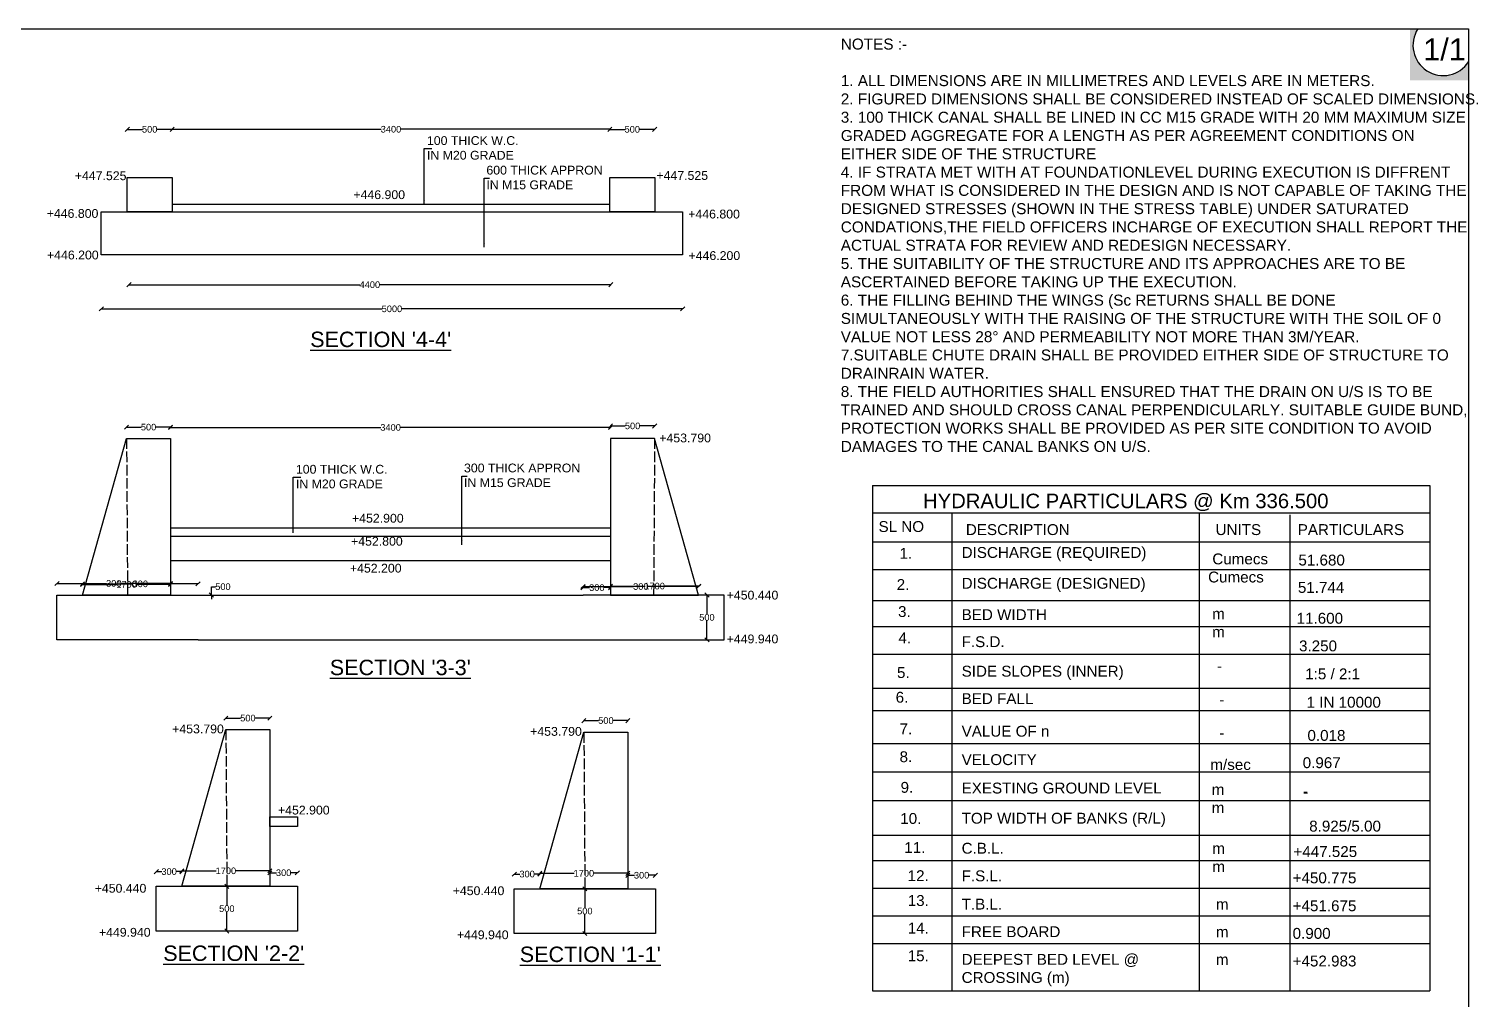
# Model space of a CAD drawing. Header units: millimetres. Extents: x 5124 to 3346086, y 2311 to 45968935.
# Drawn here: x 3313183 to 3346086, y 45946910 to 45968935 of the extents above; entities that cross this region are included whole.
import ezdxf

# ---------------------------------------------------------------- set-up
doc = ezdxf.new("R2010")
doc.units = ezdxf.units.MM
doc.header["$MEASUREMENT"] = 0
doc.linetypes.add('ACAD_ISO02W100', pattern=[15, 12, -3])
for name, color, linetype in [('DIMENSION', 7, 'Continuous'), ('DRAWING', 7, 'Continuous'), ('TEXT', 7, 'Continuous')]:
    doc.layers.add(name, color=color, linetype=linetype)
doc.styles.get("Standard").update_dxf_attribs({"font": 'arial.ttf', "height": 150})
doc.dimstyles.get("Standard").update_dxf_attribs({"dimtxt": 200, "dimasz": 110, "dimexe": 0.18, "dimexo": 0.0625, "dimgap": 0.09, "dimtad": 0, "dimtih": 1, "dimtoh": 1, "dimdec": 0, "dimzin": 0, "dimdsep": 46, "dimtxsty": 'Standard', "dimblk": 'OBLIQUE', "dimcen": 0.09, "dimse1": 1, "dimse2": 1, "dimadec": 0, "dimazin": 0, "dimtfac": 1, "dimtdec": 0, "dimtofl": 0, "dimtmove": 0, "dimatfit": 3, "dimfxl": 1, "dimtolj": 1, "dimtzin": 0, "dimarcsym": 0})

# ---------------------------------------------------------------- blocks, each defined once
blk = doc.blocks.new('_Oblique')
at = {"color": 0, "linetype": 'ByBlock', "lineweight": -2}
blk.add_line((-0.5, -0.5), (0.5, 0.5), dxfattribs=at)
blk = doc.blocks.new('*D47')
at = {"layer": 'Defpoints', "color": 0, "transparency": 16777216}
for p in [(3317022, 45956336), (3314400, 45956082), (3317022, 45955067)]:
    blk.add_point(p, dxfattribs=at)
at = {"layer": 'DIMENSION', "color": 0, "lineweight": -2, "transparency": 16777216}
for p, q in [((3314400, 45956336), (3315546, 45956336)), ((3317022, 45956336), (3315877, 45956336))]:
    blk.add_line(p, q, dxfattribs=at)
at = {"layer": 'DIMENSION', "color": 0, "lineweight": -2, "transparency": 16777216, "xscale": 95, "yscale": 95, "zscale": 95, "rotation": 180}
blk.add_blockref('_Oblique', (3314400, 45956336), dxfattribs=at)
at = {"layer": 'DIMENSION', "color": 0, "lineweight": -2, "transparency": 16777216, "xscale": 95, "yscale": 95, "zscale": 95}
blk.add_blockref('_Oblique', (3317022, 45956336), dxfattribs=at)
at = {"layer": 'DIMENSION', "color": 0, "transparency": 16777216, "insert": (3315711, 45956336), "char_height": 150, "attachment_point": 5}
blk.add_mtext('\\A1;300', dxfattribs=at)
blk = doc.blocks.new('*D48')
at = {"layer": 'Defpoints', "color": 0, "transparency": 16777216}
for p in [(3316398, 45956323), (3314400, 45956082), (3316398, 45956082)]:
    blk.add_point(p, dxfattribs=at)
at = {"layer": 'DIMENSION', "color": 0, "lineweight": -2, "transparency": 16777216}
for p, q in [((3314400, 45956323), (3315182, 45956323)), ((3316398, 45956323), (3315616, 45956323))]:
    blk.add_line(p, q, dxfattribs=at)
at = {"layer": 'DIMENSION', "color": 0, "lineweight": -2, "transparency": 16777216, "xscale": 95, "yscale": 95, "zscale": 95, "rotation": 180}
blk.add_blockref('_Oblique', (3314400, 45956323), dxfattribs=at)
at = {"layer": 'DIMENSION', "color": 0, "lineweight": -2, "transparency": 16777216, "xscale": 95, "yscale": 95, "zscale": 95}
blk.add_blockref('_Oblique', (3316398, 45956323), dxfattribs=at)
at = {"layer": 'DIMENSION', "color": 0, "transparency": 16777216, "insert": (3315399, 45956323), "char_height": 150, "attachment_point": 5}
blk.add_mtext('\\A1;1700', dxfattribs=at)
blk = doc.blocks.new('*D49')
at = {"layer": 'Defpoints', "color": 0, "transparency": 16777216}
for p in [(3313819, 45956346), (3316398, 45956082), (3313819, 45955067)]:
    blk.add_point(p, dxfattribs=at)
at = {"layer": 'DIMENSION', "color": 0, "lineweight": -2, "transparency": 16777216}
for p, q in [((3313819, 45956346), (3314943, 45956346)), ((3316398, 45956346), (3315274, 45956346))]:
    blk.add_line(p, q, dxfattribs=at)
at = {"layer": 'DIMENSION', "color": 0, "lineweight": -2, "transparency": 16777216, "xscale": 95, "yscale": 95, "zscale": 95, "rotation": 180}
blk.add_blockref('_Oblique', (3313819, 45956346), dxfattribs=at)
at = {"layer": 'DIMENSION', "color": 0, "lineweight": -2, "transparency": 16777216, "xscale": 95, "yscale": 95, "zscale": 95}
blk.add_blockref('_Oblique', (3316398, 45956346), dxfattribs=at)
at = {"layer": 'DIMENSION', "color": 0, "transparency": 16777216, "insert": (3315109, 45956346), "char_height": 150, "attachment_point": 5}
blk.add_mtext('\\A1;300', dxfattribs=at)
blk = doc.blocks.new('*D50')
at = {"layer": 'Defpoints', "color": 0, "transparency": 16777216}
for p in [(3313819, 45956082), (3317022, 45956082), (3317326, 45956082)]:
    blk.add_point(p, dxfattribs=at)
at = {"layer": 'DIMENSION', "color": 0, "lineweight": -2, "transparency": 16777216}
for p, q in [((3317326, 45956082), (3317326, 45956272)), ((3317326, 45956272), (3317421, 45956272)), ((3317326, 45956082), (3317326, 45955987))]:
    blk.add_line(p, q, dxfattribs=at)
at = {"layer": 'DIMENSION', "color": 0, "lineweight": -2, "transparency": 16777216, "xscale": 95, "yscale": 95, "zscale": 95}
for rotation in [90, 270]:
    blk.add_blockref('_Oblique', (3317326, 45956082), dxfattribs=dict(at, rotation=rotation))
at = {"layer": 'DIMENSION', "color": 0, "transparency": 16777216, "insert": (3317587, 45956272), "char_height": 150, "attachment_point": 5}
blk.add_mtext('\\A1;500', dxfattribs=at)
blk = doc.blocks.new('*D51')
at = {"layer": 'Defpoints', "color": 0, "transparency": 16777216}
for p in [(3316398, 45959894), (3315399, 45959639), (3316398, 45959639)]:
    blk.add_point(p, dxfattribs=at)
at = {"layer": 'DIMENSION', "color": 0, "lineweight": -2, "transparency": 16777216}
for p, q in [((3315399, 45959894), (3315733, 45959894)), ((3316398, 45959894), (3316064, 45959894))]:
    blk.add_line(p, q, dxfattribs=at)
at = {"layer": 'DIMENSION', "color": 0, "lineweight": -2, "transparency": 16777216, "xscale": 95, "yscale": 95, "zscale": 95, "rotation": 180}
blk.add_blockref('_Oblique', (3315399, 45959894), dxfattribs=at)
at = {"layer": 'DIMENSION', "color": 0, "lineweight": -2, "transparency": 16777216, "xscale": 95, "yscale": 95, "zscale": 95}
blk.add_blockref('_Oblique', (3316398, 45959894), dxfattribs=at)
at = {"layer": 'DIMENSION', "color": 0, "transparency": 16777216, "insert": (3315899, 45959894), "char_height": 150, "attachment_point": 5}
blk.add_mtext('\\A1;500', dxfattribs=at)
blk = doc.blocks.new('*D52')
at = {"layer": 'Defpoints', "color": 0, "transparency": 16777216}
for p in [(3326389, 45959887), (3316398, 45959639), (3326389, 45959639)]:
    blk.add_point(p, dxfattribs=at)
at = {"layer": 'DIMENSION', "color": 0, "lineweight": -2, "transparency": 16777216}
for p, q in [((3316398, 45959887), (3321170, 45959887)), ((3326389, 45959887), (3321618, 45959887))]:
    blk.add_line(p, q, dxfattribs=at)
at = {"layer": 'DIMENSION', "color": 0, "lineweight": -2, "transparency": 16777216, "xscale": 95, "yscale": 95, "zscale": 95, "rotation": 180}
blk.add_blockref('_Oblique', (3316398, 45959887), dxfattribs=at)
at = {"layer": 'DIMENSION', "color": 0, "lineweight": -2, "transparency": 16777216, "xscale": 95, "yscale": 95, "zscale": 95}
blk.add_blockref('_Oblique', (3326389, 45959887), dxfattribs=at)
at = {"layer": 'DIMENSION', "color": 0, "transparency": 16777216, "insert": (3321394, 45959887), "char_height": 150, "attachment_point": 5}
blk.add_mtext('\\A1;3400', dxfattribs=at)
blk = doc.blocks.new('*D53')
at = {"layer": 'Defpoints', "color": 0, "transparency": 16777216}
for p in [(3327389, 45959922), (3326389, 45959639), (3327389, 45959639)]:
    blk.add_point(p, dxfattribs=at)
at = {"layer": 'DIMENSION', "color": 0, "lineweight": -2, "transparency": 16777216}
for p, q in [((3326389, 45959922), (3326723, 45959922)), ((3327389, 45959922), (3327055, 45959922))]:
    blk.add_line(p, q, dxfattribs=at)
at = {"layer": 'DIMENSION', "color": 0, "lineweight": -2, "transparency": 16777216, "xscale": 95, "yscale": 95, "zscale": 95, "rotation": 180}
blk.add_blockref('_Oblique', (3326389, 45959922), dxfattribs=at)
at = {"layer": 'DIMENSION', "color": 0, "lineweight": -2, "transparency": 16777216, "xscale": 95, "yscale": 95, "zscale": 95}
blk.add_blockref('_Oblique', (3327389, 45959922), dxfattribs=at)
at = {"layer": 'DIMENSION', "color": 0, "transparency": 16777216, "insert": (3326889, 45959922), "char_height": 150, "attachment_point": 5}
blk.add_mtext('\\A1;500', dxfattribs=at)
blk = doc.blocks.new('*D54')
at = {"layer": 'Defpoints', "color": 0, "transparency": 16777216}
for p in [(3328577, 45956082), (3328968, 45956082), (3328968, 45955067)]:
    blk.add_point(p, dxfattribs=at)
at = {"layer": 'DIMENSION', "color": 0, "lineweight": -2, "transparency": 16777216}
for p, q in [((3328577, 45956082), (3328577, 45955651)), ((3328577, 45955067), (3328577, 45955498))]:
    blk.add_line(p, q, dxfattribs=at)
at = {"layer": 'DIMENSION', "color": 0, "lineweight": -2, "transparency": 16777216, "xscale": 95, "yscale": 95, "zscale": 95}
for p, rotation in [((3328577, 45956082), 90), ((3328577, 45955067), 270)]:
    blk.add_blockref('_Oblique', p, dxfattribs=dict(at, rotation=rotation))
at = {"layer": 'DIMENSION', "color": 0, "transparency": 16777216, "insert": (3328577, 45955574), "char_height": 150, "attachment_point": 5}
blk.add_mtext('\\A1;500', dxfattribs=at)
blk = doc.blocks.new('*D55')
at = {"layer": 'Defpoints', "color": 0, "transparency": 16777216}
for p in [(3325765, 45956250), (3325765, 45956082), (3326389, 45956082)]:
    blk.add_point(p, dxfattribs=at)
at = {"layer": 'DIMENSION', "color": 0, "lineweight": -2, "transparency": 16777216}
for p, q in [((3325765, 45956250), (3325912, 45956250)), ((3326389, 45956250), (3326243, 45956250))]:
    blk.add_line(p, q, dxfattribs=at)
at = {"layer": 'DIMENSION', "color": 0, "lineweight": -2, "transparency": 16777216, "xscale": 95, "yscale": 95, "zscale": 95, "rotation": 180}
blk.add_blockref('_Oblique', (3325765, 45956250), dxfattribs=at)
at = {"layer": 'DIMENSION', "color": 0, "lineweight": -2, "transparency": 16777216, "xscale": 95, "yscale": 95, "zscale": 95}
blk.add_blockref('_Oblique', (3326389, 45956250), dxfattribs=at)
at = {"layer": 'DIMENSION', "color": 0, "transparency": 16777216, "insert": (3326077, 45956250), "char_height": 150, "attachment_point": 5}
blk.add_mtext('\\A1;300', dxfattribs=at)
blk = doc.blocks.new('*D56')
at = {"layer": 'Defpoints', "color": 0, "transparency": 16777216}
for p in [(3328388, 45956285), (3326389, 45956082), (3328388, 45956082)]:
    blk.add_point(p, dxfattribs=at)
at = {"layer": 'DIMENSION', "color": 0, "lineweight": -2, "transparency": 16777216}
for p, q in [((3326389, 45956285), (3327172, 45956285)), ((3328388, 45956285), (3327605, 45956285))]:
    blk.add_line(p, q, dxfattribs=at)
at = {"layer": 'DIMENSION', "color": 0, "lineweight": -2, "transparency": 16777216, "xscale": 95, "yscale": 95, "zscale": 95, "rotation": 180}
blk.add_blockref('_Oblique', (3326389, 45956285), dxfattribs=at)
at = {"layer": 'DIMENSION', "color": 0, "lineweight": -2, "transparency": 16777216, "xscale": 95, "yscale": 95, "zscale": 95}
blk.add_blockref('_Oblique', (3328388, 45956285), dxfattribs=at)
at = {"layer": 'DIMENSION', "color": 0, "transparency": 16777216, "insert": (3327389, 45956285), "char_height": 150, "attachment_point": 5}
blk.add_mtext('\\A1;1700', dxfattribs=at)
blk = doc.blocks.new('*D57')
at = {"layer": 'Defpoints', "color": 0, "transparency": 16777216}
for p in [(3325765, 45956275), (3328388, 45956082), (3325765, 45955067)]:
    blk.add_point(p, dxfattribs=at)
at = {"layer": 'DIMENSION', "color": 0, "lineweight": -2, "transparency": 16777216}
for p, q in [((3325765, 45956275), (3326911, 45956275)), ((3328388, 45956275), (3327242, 45956275))]:
    blk.add_line(p, q, dxfattribs=at)
at = {"layer": 'DIMENSION', "color": 0, "lineweight": -2, "transparency": 16777216, "xscale": 95, "yscale": 95, "zscale": 95, "rotation": 180}
blk.add_blockref('_Oblique', (3325765, 45956275), dxfattribs=at)
at = {"layer": 'DIMENSION', "color": 0, "lineweight": -2, "transparency": 16777216, "xscale": 95, "yscale": 95, "zscale": 95}
blk.add_blockref('_Oblique', (3328388, 45956275), dxfattribs=at)
at = {"layer": 'DIMENSION', "color": 0, "transparency": 16777216, "insert": (3327076, 45956275), "char_height": 150, "attachment_point": 5}
blk.add_mtext('\\A1;300', dxfattribs=at)
blk = doc.blocks.new('*D58')
at = {"layer": 'Defpoints', "color": 0, "transparency": 16777216}
for p in [(3317654, 45953288), (3317654, 45953026), (3318653, 45953026)]:
    blk.add_point(p, dxfattribs=at)
at = {"layer": 'DIMENSION', "color": 0, "lineweight": -2, "transparency": 16777216}
for p, q in [((3317654, 45953288), (3317988, 45953288)), ((3318653, 45953288), (3318319, 45953288))]:
    blk.add_line(p, q, dxfattribs=at)
at = {"layer": 'DIMENSION', "color": 0, "lineweight": -2, "transparency": 16777216, "xscale": 95, "yscale": 95, "zscale": 95, "rotation": 180}
blk.add_blockref('_Oblique', (3317654, 45953288), dxfattribs=at)
at = {"layer": 'DIMENSION', "color": 0, "lineweight": -2, "transparency": 16777216, "xscale": 95, "yscale": 95, "zscale": 95}
blk.add_blockref('_Oblique', (3318653, 45953288), dxfattribs=at)
at = {"layer": 'DIMENSION', "color": 0, "transparency": 16777216, "insert": (3318154, 45953288), "char_height": 150, "attachment_point": 5}
blk.add_mtext('\\A1;500', dxfattribs=at)
blk = doc.blocks.new('*D59')
at = {"layer": 'Defpoints', "color": 0, "transparency": 16777216}
for p in [(3318653, 45949776), (3318653, 45949469), (3319278, 45949469)]:
    blk.add_point(p, dxfattribs=at)
at = {"layer": 'DIMENSION', "color": 0, "lineweight": -2, "transparency": 16777216}
for p, q in [((3318653, 45949776), (3318800, 45949776)), ((3319278, 45949776), (3319131, 45949776))]:
    blk.add_line(p, q, dxfattribs=at)
at = {"layer": 'DIMENSION', "color": 0, "lineweight": -2, "transparency": 16777216, "xscale": 95, "yscale": 95, "zscale": 95, "rotation": 180}
blk.add_blockref('_Oblique', (3318653, 45949776), dxfattribs=at)
at = {"layer": 'DIMENSION', "color": 0, "lineweight": -2, "transparency": 16777216, "xscale": 95, "yscale": 95, "zscale": 95}
blk.add_blockref('_Oblique', (3319278, 45949776), dxfattribs=at)
at = {"layer": 'DIMENSION', "color": 0, "transparency": 16777216, "insert": (3318966, 45949776), "char_height": 150, "attachment_point": 5}
blk.add_mtext('\\A1;300', dxfattribs=at)
blk = doc.blocks.new('*D60')
at = {"layer": 'Defpoints', "color": 0, "transparency": 16777216}
for p in [(3316655, 45949820), (3316655, 45949469), (3318653, 45949469)]:
    blk.add_point(p, dxfattribs=at)
at = {"layer": 'DIMENSION', "color": 0, "lineweight": -2, "transparency": 16777216}
for p, q in [((3316655, 45949820), (3317437, 45949820)), ((3318653, 45949820), (3317871, 45949820))]:
    blk.add_line(p, q, dxfattribs=at)
at = {"layer": 'DIMENSION', "color": 0, "lineweight": -2, "transparency": 16777216, "xscale": 95, "yscale": 95, "zscale": 95, "rotation": 180}
blk.add_blockref('_Oblique', (3316655, 45949820), dxfattribs=at)
at = {"layer": 'DIMENSION', "color": 0, "lineweight": -2, "transparency": 16777216, "xscale": 95, "yscale": 95, "zscale": 95}
blk.add_blockref('_Oblique', (3318653, 45949820), dxfattribs=at)
at = {"layer": 'DIMENSION', "color": 0, "transparency": 16777216, "insert": (3317654, 45949820), "char_height": 150, "attachment_point": 5}
blk.add_mtext('\\A1;1700', dxfattribs=at)
blk = doc.blocks.new('*D61')
at = {"layer": 'Defpoints', "color": 0, "transparency": 16777216}
for p in [(3316075, 45949802), (3316075, 45949469), (3316655, 45949469)]:
    blk.add_point(p, dxfattribs=at)
at = {"layer": 'DIMENSION', "color": 0, "lineweight": -2, "transparency": 16777216}
for p, q in [((3316075, 45949802), (3316199, 45949802)), ((3316655, 45949802), (3316530, 45949802))]:
    blk.add_line(p, q, dxfattribs=at)
at = {"layer": 'DIMENSION', "color": 0, "lineweight": -2, "transparency": 16777216, "xscale": 95, "yscale": 95, "zscale": 95, "rotation": 180}
blk.add_blockref('_Oblique', (3316075, 45949802), dxfattribs=at)
at = {"layer": 'DIMENSION', "color": 0, "lineweight": -2, "transparency": 16777216, "xscale": 95, "yscale": 95, "zscale": 95}
blk.add_blockref('_Oblique', (3316655, 45949802), dxfattribs=at)
at = {"layer": 'DIMENSION', "color": 0, "transparency": 16777216, "insert": (3316365, 45949802), "char_height": 150, "attachment_point": 5}
blk.add_mtext('\\A1;300', dxfattribs=at)
blk = doc.blocks.new('*D62')
at = {"layer": 'Defpoints', "color": 0, "transparency": 16777216}
for p in [(3317676, 45949469), (3317676, 45948454), (3317676, 45948454)]:
    blk.add_point(p, dxfattribs=at)
at = {"layer": 'DIMENSION', "color": 0, "lineweight": -2, "transparency": 16777216}
for p, q in [((3317676, 45949469), (3317676, 45949038)), ((3317676, 45948454), (3317676, 45948885))]:
    blk.add_line(p, q, dxfattribs=at)
at = {"layer": 'DIMENSION', "color": 0, "lineweight": -2, "transparency": 16777216, "xscale": 95, "yscale": 95, "zscale": 95}
for p, rotation in [((3317676, 45949469), 90), ((3317676, 45948454), 270)]:
    blk.add_blockref('_Oblique', p, dxfattribs=dict(at, rotation=rotation))
at = {"layer": 'DIMENSION', "color": 0, "transparency": 16777216, "insert": (3317676, 45948962), "char_height": 150, "attachment_point": 5}
blk.add_mtext('\\A1;500', dxfattribs=at)
blk = doc.blocks.new('*D63')
at = {"layer": 'Defpoints', "color": 0, "transparency": 16777216}
for p in [(3325783, 45953232), (3325783, 45952970), (3326782, 45952970)]:
    blk.add_point(p, dxfattribs=at)
at = {"layer": 'DIMENSION', "color": 0, "lineweight": -2, "transparency": 16777216}
for p, q in [((3325783, 45953232), (3326117, 45953232)), ((3326782, 45953232), (3326448, 45953232))]:
    blk.add_line(p, q, dxfattribs=at)
at = {"layer": 'DIMENSION', "color": 0, "lineweight": -2, "transparency": 16777216, "xscale": 95, "yscale": 95, "zscale": 95, "rotation": 180}
blk.add_blockref('_Oblique', (3325783, 45953232), dxfattribs=at)
at = {"layer": 'DIMENSION', "color": 0, "lineweight": -2, "transparency": 16777216, "xscale": 95, "yscale": 95, "zscale": 95}
blk.add_blockref('_Oblique', (3326782, 45953232), dxfattribs=at)
at = {"layer": 'DIMENSION', "color": 0, "transparency": 16777216, "insert": (3326283, 45953232), "char_height": 150, "attachment_point": 5}
blk.add_mtext('\\A1;500', dxfattribs=at)
blk = doc.blocks.new('*D64')
at = {"layer": 'Defpoints', "color": 0, "transparency": 16777216}
for p in [(3326782, 45949720), (3326782, 45949413), (3327406, 45949413)]:
    blk.add_point(p, dxfattribs=at)
at = {"layer": 'DIMENSION', "color": 0, "lineweight": -2, "transparency": 16777216}
for p, q in [((3326782, 45949720), (3326929, 45949720)), ((3327406, 45949720), (3327260, 45949720))]:
    blk.add_line(p, q, dxfattribs=at)
at = {"layer": 'DIMENSION', "color": 0, "lineweight": -2, "transparency": 16777216, "xscale": 95, "yscale": 95, "zscale": 95, "rotation": 180}
blk.add_blockref('_Oblique', (3326782, 45949720), dxfattribs=at)
at = {"layer": 'DIMENSION', "color": 0, "lineweight": -2, "transparency": 16777216, "xscale": 95, "yscale": 95, "zscale": 95}
blk.add_blockref('_Oblique', (3327406, 45949720), dxfattribs=at)
at = {"layer": 'DIMENSION', "color": 0, "transparency": 16777216, "insert": (3327094, 45949720), "char_height": 150, "attachment_point": 5}
blk.add_mtext('\\A1;300', dxfattribs=at)
blk = doc.blocks.new('*D65')
at = {"layer": 'Defpoints', "color": 0, "transparency": 16777216}
for p in [(3324784, 45949764), (3324784, 45949413), (3326782, 45949413)]:
    blk.add_point(p, dxfattribs=at)
at = {"layer": 'DIMENSION', "color": 0, "lineweight": -2, "transparency": 16777216}
for p, q in [((3324784, 45949764), (3325566, 45949764)), ((3326782, 45949764), (3326000, 45949764))]:
    blk.add_line(p, q, dxfattribs=at)
at = {"layer": 'DIMENSION', "color": 0, "lineweight": -2, "transparency": 16777216, "xscale": 95, "yscale": 95, "zscale": 95, "rotation": 180}
blk.add_blockref('_Oblique', (3324784, 45949764), dxfattribs=at)
at = {"layer": 'DIMENSION', "color": 0, "lineweight": -2, "transparency": 16777216, "xscale": 95, "yscale": 95, "zscale": 95}
blk.add_blockref('_Oblique', (3326782, 45949764), dxfattribs=at)
at = {"layer": 'DIMENSION', "color": 0, "transparency": 16777216, "insert": (3325783, 45949764), "char_height": 150, "attachment_point": 5}
blk.add_mtext('\\A1;1700', dxfattribs=at)
blk = doc.blocks.new('*D66')
at = {"layer": 'Defpoints', "color": 0, "transparency": 16777216}
for p in [(3324203, 45949746), (3324203, 45949413), (3324784, 45949413)]:
    blk.add_point(p, dxfattribs=at)
at = {"layer": 'DIMENSION', "color": 0, "lineweight": -2, "transparency": 16777216}
for p, q in [((3324203, 45949746), (3324328, 45949746)), ((3324784, 45949746), (3324659, 45949746))]:
    blk.add_line(p, q, dxfattribs=at)
at = {"layer": 'DIMENSION', "color": 0, "lineweight": -2, "transparency": 16777216, "xscale": 95, "yscale": 95, "zscale": 95, "rotation": 180}
blk.add_blockref('_Oblique', (3324203, 45949746), dxfattribs=at)
at = {"layer": 'DIMENSION', "color": 0, "lineweight": -2, "transparency": 16777216, "xscale": 95, "yscale": 95, "zscale": 95}
blk.add_blockref('_Oblique', (3324784, 45949746), dxfattribs=at)
at = {"layer": 'DIMENSION', "color": 0, "transparency": 16777216, "insert": (3324494, 45949746), "char_height": 150, "attachment_point": 5}
blk.add_mtext('\\A1;300', dxfattribs=at)
blk = doc.blocks.new('*D67')
at = {"layer": 'Defpoints', "color": 0, "transparency": 16777216}
for p in [(3325805, 45949413), (3325805, 45948398), (3325805, 45948398)]:
    blk.add_point(p, dxfattribs=at)
at = {"layer": 'TEXT', "color": 0, "lineweight": -2, "transparency": 16777216}
for p, q in [((3325805, 45949413), (3325805, 45948982)), ((3325805, 45948398), (3325805, 45948829))]:
    blk.add_line(p, q, dxfattribs=at)
at = {"layer": 'TEXT', "color": 0, "lineweight": -2, "transparency": 16777216, "xscale": 95, "yscale": 95, "zscale": 95}
for p, rotation in [((3325805, 45949413), 90), ((3325805, 45948398), 270)]:
    blk.add_blockref('_Oblique', p, dxfattribs=dict(at, rotation=rotation))
at = {"layer": 'TEXT', "color": 0, "transparency": 16777216, "insert": (3325805, 45948906), "char_height": 150, "attachment_point": 5}
blk.add_mtext('\\A1;500', dxfattribs=at)
blk = doc.blocks.new('*D103')
at = {"layer": 'Defpoints', "color": 0, "transparency": 16777216}
for p in [(3316433, 45966656), (3315415, 45965560), (3316433, 45965560)]:
    blk.add_point(p, dxfattribs=at)
at = {"layer": 'DIMENSION', "color": 0, "lineweight": -2, "transparency": 16777216}
for p, q in [((3315415, 45966656), (3315758, 45966656)), ((3316433, 45966656), (3316090, 45966656))]:
    blk.add_line(p, q, dxfattribs=at)
at = {"layer": 'DIMENSION', "color": 0, "lineweight": -2, "transparency": 16777216, "xscale": 95, "yscale": 95, "zscale": 95, "rotation": 180}
blk.add_blockref('_Oblique', (3315415, 45966656), dxfattribs=at)
at = {"layer": 'DIMENSION', "color": 0, "lineweight": -2, "transparency": 16777216, "xscale": 95, "yscale": 95, "zscale": 95}
blk.add_blockref('_Oblique', (3316433, 45966656), dxfattribs=at)
at = {"layer": 'DIMENSION', "color": 0, "transparency": 16777216, "insert": (3315924, 45966656), "char_height": 150, "attachment_point": 5}
blk.add_mtext('\\A1;500', dxfattribs=at)
blk = doc.blocks.new('*D104')
at = {"layer": 'Defpoints', "color": 0, "transparency": 16777216}
for p in [(3326374, 45966658), (3316433, 45965560), (3326374, 45965560)]:
    blk.add_point(p, dxfattribs=at)
at = {"layer": 'DIMENSION', "color": 0, "lineweight": -2, "transparency": 16777216}
for p, q in [((3316433, 45966658), (3321179, 45966658)), ((3326374, 45966658), (3321627, 45966658))]:
    blk.add_line(p, q, dxfattribs=at)
at = {"layer": 'DIMENSION', "color": 0, "lineweight": -2, "transparency": 16777216, "xscale": 95, "yscale": 95, "zscale": 95, "rotation": 180}
blk.add_blockref('_Oblique', (3316433, 45966658), dxfattribs=at)
at = {"layer": 'DIMENSION', "color": 0, "lineweight": -2, "transparency": 16777216, "xscale": 95, "yscale": 95, "zscale": 95}
blk.add_blockref('_Oblique', (3326374, 45966658), dxfattribs=at)
at = {"layer": 'DIMENSION', "color": 0, "transparency": 16777216, "insert": (3321403, 45966658), "char_height": 150, "attachment_point": 5}
blk.add_mtext('\\A1;3400', dxfattribs=at)
blk = doc.blocks.new('*D105')
at = {"layer": 'Defpoints', "color": 0, "transparency": 16777216}
for p in [(3327391, 45966656), (3326374, 45965560), (3327391, 45965560)]:
    blk.add_point(p, dxfattribs=at)
at = {"layer": 'DIMENSION', "color": 0, "lineweight": -2, "transparency": 16777216}
for p, q in [((3326374, 45966656), (3326717, 45966656)), ((3327391, 45966656), (3327048, 45966656))]:
    blk.add_line(p, q, dxfattribs=at)
at = {"layer": 'DIMENSION', "color": 0, "lineweight": -2, "transparency": 16777216, "xscale": 95, "yscale": 95, "zscale": 95, "rotation": 180}
blk.add_blockref('_Oblique', (3326374, 45966656), dxfattribs=at)
at = {"layer": 'DIMENSION', "color": 0, "lineweight": -2, "transparency": 16777216, "xscale": 95, "yscale": 95, "zscale": 95}
blk.add_blockref('_Oblique', (3327391, 45966656), dxfattribs=at)
at = {"layer": 'DIMENSION', "color": 0, "transparency": 16777216, "insert": (3326882, 45966656), "char_height": 150, "attachment_point": 5}
blk.add_mtext('\\A1;500', dxfattribs=at)
blk = doc.blocks.new('*D106')
at = {"layer": 'Defpoints', "color": 0, "transparency": 16777216}
for p in [(3315453, 45963810), (3326394, 45963810), (3326394, 45963128)]:
    blk.add_point(p, dxfattribs=at)
at = {"layer": 'DIMENSION', "color": 0, "lineweight": -2, "transparency": 16777216}
for p, q in [((3315453, 45963128), (3320696, 45963128)), ((3326394, 45963128), (3321150, 45963128))]:
    blk.add_line(p, q, dxfattribs=at)
at = {"layer": 'DIMENSION', "color": 0, "lineweight": -2, "transparency": 16777216, "xscale": 95, "yscale": 95, "zscale": 95, "rotation": 180}
blk.add_blockref('_Oblique', (3315453, 45963128), dxfattribs=at)
at = {"layer": 'DIMENSION', "color": 0, "lineweight": -2, "transparency": 16777216, "xscale": 95, "yscale": 95, "zscale": 95}
blk.add_blockref('_Oblique', (3326394, 45963128), dxfattribs=at)
at = {"layer": 'DIMENSION', "color": 0, "transparency": 16777216, "insert": (3320923, 45963128), "char_height": 150, "attachment_point": 5}
blk.add_mtext('\\A1;4400', dxfattribs=at)
blk = doc.blocks.new('*D107')
at = {"layer": 'Defpoints', "color": 0, "transparency": 16777216}
for p in [(3314825, 45963810), (3328026, 45963810), (3328026, 45962580)]:
    blk.add_point(p, dxfattribs=at)
at = {"layer": 'DIMENSION', "color": 0, "lineweight": -2, "transparency": 16777216}
for p, q in [((3314825, 45962580), (3321202, 45962580)), ((3328026, 45962580), (3321649, 45962580))]:
    blk.add_line(p, q, dxfattribs=at)
at = {"layer": 'DIMENSION', "color": 0, "lineweight": -2, "transparency": 16777216, "xscale": 95, "yscale": 95, "zscale": 95, "rotation": 180}
blk.add_blockref('_Oblique', (3314825, 45962580), dxfattribs=at)
at = {"layer": 'DIMENSION', "color": 0, "lineweight": -2, "transparency": 16777216, "xscale": 95, "yscale": 95, "zscale": 95}
blk.add_blockref('_Oblique', (3328026, 45962580), dxfattribs=at)
at = {"layer": 'DIMENSION', "color": 0, "transparency": 16777216, "insert": (3321425, 45962580), "char_height": 150, "attachment_point": 5}
blk.add_mtext('\\A1;5000', dxfattribs=at)

msp = doc.modelspace()

# ---------------------------------------------------------------- hatches: boundary and pattern name
at = {"layer": 'DIMENSION'}
h = msp.add_hatch(dxfattribs=at)
h.set_pattern_fill('ANSI31', color=256, style=0)
h.set_pattern_definition([(45, (0, 0), (-0.08838834764832, 0.08838834764832), [])])
h.paths.add_polyline_path([(3344718.9, 45968935), (3344540.1, 45968935), (3344540.1, 45967771.9), (3345870.9, 45967771.9), (3345870.9, 45968191, -1)])

# ---------------------------------------------------------------- linework, layer by layer
for points in [[(3317022.4, 45956082.1), (3325765.2, 45956082.1)], [(3317022.4, 45955066.8), (3325765.2, 45955066.8)]]:
    msp.add_lwpolyline(points, dxfattribs=at)
msp.add_lwpolyline([(3318653.4, 45951048), (3319279.1, 45951048), (3319279.1, 45950825.8), (3318653.4, 45950825.8)], close=True, dxfattribs=at)
msp.add_arc((3345294.9, 45968563), 685.7, 147.14621, 327.14621, dxfattribs=at)
at = {"layer": 'DRAWING'}
for points in [[(3264109.7, 45968935), (3345870.9, 45968935), (3345870.9, 45924009.6), (3264109.7, 45924009.6)], [(3316432.8, 45964780.6), (3315415.2, 45964780.6), (3315415.2, 45965560.5), (3316432.8, 45965560.5)], [(3327391.2, 45964780.6), (3326373.6, 45964780.6), (3326373.6, 45965560.5), (3327391.2, 45965560.5)], [(3314824.9, 45964780.6), (3328026, 45964780.6), (3328026, 45963809.7), (3314824.9, 45963809.7)], [(3316398.2, 45956082.1), (3314399.9, 45956082.1), (3315399.1, 45959638.9), (3316398.2, 45959638.9)], [(3326389.4, 45956082.1), (3328387.7, 45956082.1), (3327388.6, 45959638.9), (3326389.4, 45959638.9)], [(3318653.4, 45949469.2), (3316655.1, 45949469.2), (3317654.2, 45953026), (3318653.4, 45953026)], [(3326782.2, 45949413.2), (3324783.9, 45949413.2), (3325783, 45952970), (3326782.2, 45952970)], [(3316074.7, 45949469.2), (3319277.6, 45949469.2), (3319277.6, 45948453.9), (3316074.7, 45948453.9)], [(3324203.5, 45949413.2), (3327406.4, 45949413.2), (3327406.4, 45948397.9), (3324203.5, 45948397.9)]]:
    msp.add_lwpolyline(points, close=True, dxfattribs=at)
for points in [[(3316432.8, 45964960), (3326373.6, 45964960)], [(3316398.2, 45957606.8), (3326389.4, 45957606.8)], [(3316398.2, 45957416.5), (3326389.4, 45957416.5)], [(3316398.2, 45956870.1), (3326389.4, 45956870.1)], [(3317022.4, 45955066.8), (3313819.5, 45955066.8), (3313819.5, 45956082.1), (3317022.4, 45956082.1)], [(3325765.2, 45955066.8), (3328968.1, 45955066.8), (3328968.1, 45956082.1), (3325765.2, 45956082.1)]]:
    msp.add_lwpolyline(points, dxfattribs=at)
at = {"layer": 'DRAWING', "linetype": 'ACAD_ISO02W100', "ltscale": 20}
for points in [[(3315399.1, 45959638.9), (3315421, 45956082.1)], [(3327388.6, 45959638.9), (3327366.7, 45956082.1)], [(3317654.2, 45953026), (3317676.2, 45949469.2)], [(3325783, 45952970), (3325804.9, 45949413.2)]]:
    msp.add_lwpolyline(points, dxfattribs=at)
at = {"layer": 'TEXT', "ltscale": 0.02}
for points in [[(3332335.8, 45958572.9), (3344993.6, 45958572.9)], [(3332335.8, 45957952), (3344993.6, 45957952)], [(3334134.4, 45957952), (3334134.4, 45947096.8)], [(3339757.5, 45957952), (3339757.5, 45947096.8)], [(3341809.6, 45957901.4), (3341809.6, 45947096.8)], [(3332335.8, 45957288.8), (3344993.6, 45957288.8)], [(3332335.8, 45956661.3), (3344993.6, 45956661.3)], [(3332335.8, 45955962.2), (3344993.6, 45955962.2)], [(3332335.8, 45955370.7), (3344993.6, 45955370.7)], [(3332335.8, 45954743.3), (3344993.6, 45954743.3)], [(3332335.8, 45953965.9), (3344993.6, 45953965.9)], [(3332335.8, 45953464), (3344993.6, 45953464)], [(3332335.8, 45952711.1), (3344993.6, 45952711.1)], [(3332335.8, 45952065.7), (3344993.6, 45952065.7)], [(3332335.8, 45951420.4), (3344993.6, 45951420.4)], [(3332335.8, 45950627.8), (3344993.6, 45950627.8)], [(3332335.8, 45950054.2), (3344993.6, 45950054.2)], [(3332335.8, 45949426.8), (3344993.6, 45949426.8)], [(3332335.8, 45948799.4), (3344993.6, 45948799.4)], [(3332335.8, 45948172), (3344993.6, 45948172)], [(3332335.8, 45947096.8), (3344993.6, 45947096.8)]]:
    msp.add_lwpolyline(points, dxfattribs=at)
at = {"layer": 'TEXT'}
for points in [[(3332335.8, 45958572.9), (3332335.8, 45947096.8)], [(3344993.6, 45958572.9), (3344993.6, 45947096.8)]]:
    msp.add_lwpolyline(points, dxfattribs=at)

# ---------------------------------------------------------------- texts
for s, p in [("%%USECTION '4-4'", (3319568.2, 45961712.6)), ("%%USECTION '3-3'", (3320013.6, 45954263.6)), ("%%USECTION '2-2'", (3316231.3, 45947774.6)), ("%%USECTION '1-1'", (3324327.6, 45947750.2))]:
    msp.add_text(s, height=350, dxfattribs=at).set_placement(p)
at = {"layer": 'TEXT', "attachment_point": 1}
for s, insert, char_height, width in [('NOTES :- \\P\\P1. ALL DIMENSIONS ARE IN MILLIMETRES AND LEVELS ARE IN METERS. \\P2. FIGURED DIMENSIONS SHALL BE CONSIDERED INSTEAD OF SCALED DIMENSIONS. \\P3. 100 THICK CANAL SHALL BE LINED IN CC M15 GRADE WITH 20 MM MAXIMUM SIZE GRADED AGGREGATE FOR A LENGTH AS PER AGREEMENT CONDITIONS ON EITHER SIDE OF THE STRUCTURE \\P4. IF STRATA MET WITH AT FOUNDATIONLEVEL DURING EXECUTION IS DIFFRENT FROM WHAT IS CONSIDERED IN THE DESIGN AND IS NOT CAPABLE OF TAKING THE DESIGNED STRESSES (SHOWN IN THE STRESS TABLE) UNDER SATURATED CONDATIONS,THE FIELD OFFICERS INCHARGE OF EXECUTION SHALL REPORT THE ACTUAL STRATA FOR REVIEW AND REDESIGN NECESSARY.\\P5. THE SUITABILITY OF THE STRUCTURE AND ITS APPROACHES ARE TO BE ASCERTAINED BEFORE TAKING UP THE EXECUTION. \\P6. THE FILLING BEHIND THE WINGS (Sc RETURNS SHALL BE DONE SIMULTANEOUSLY WITH THE RAISING OF THE STRUCTURE WITH THE SOIL OF 0 VALUE NOT LESS 28° AND PERMEABILITY NOT MORE THAN 3M/YEAR. \\P7.SUITABLE CHUTE DRAIN SHALL BE PROVIDED EITHER SIDE OF STRUCTURE TO DRAINRAIN WATER.\\P8. THE FIELD AUTHORITIES SHALL ENSURED THAT THE DRAIN ON U/S IS TO BE TRAINED AND SHOULD CROSS CANAL PERPENDICULARLY. SUITABLE GUIDE BUND, PROTECTION WORKS SHALL BE PROVIDED AS PER SITE CONDITION TO AVOID DAMAGES TO THE CANAL BANKS ON U/S. ', (3331616.1, 45968717), 249.1136, 14279.432), ('1/1', (3344840, 45968720.1), 500, 634.796), ('100 THICK W.C. IN M20 GRADE', (3322220.2, 45966501.1), 200, 2375.943), ('+447.525', (3314224.4, 45965702.6), 200, 2497.634), ('600 THICK APPRON \\PIN M15 GRADE', (3323569.6, 45965830), 200, 3003.449), ('+447.525', (3327430.2, 45965708.8), 200, 2497.634), ('+446.900', (3320549.6, 45965272.6), 200, 2497.634), ('+446.800', (3313586.2, 45964846.2), 200, 2497.634), ('+446.800', (3328152.7, 45964832.7), 200, 2497.634), ('+446.200', (3313592.8, 45963903.2), 200, 2497.634), ('+446.200', (3328159.3, 45963889.7), 200, 2497.634), ('+453.790', (3327495.7, 45959749), 200, 2497.634), ('100 THICK W.C. IN M20 GRADE', (3319244.8, 45959038.3), 200, 2375.943), ('300 THICK APPRON \\PIN M15 GRADE', (3323061.5, 45959067.4), 200, 3003.449), ('\\PHYDRAULIC PARTICULARS @ Km 336.500', (3333484.2, 45958932.7), 329.199, 14000.535), ('+452.900', (3320518.1, 45957926.3), 200, 2497.634), (' SL NO', (3332377.4, 45957761.4), 246.9, 1820.488), (' DESCRIPTION ', (3334360.4, 45957691.7), 246.899, 4207.841), ('UNITS', (3340126.3, 45957691.7), 246.9, 1638.629), ('PARTICULARS', (3341991.9, 45957691.7), 246.899, 3924.79), ('+452.800', (3320496.3, 45957404), 200, 2497.634), ('1.', (3332949.5, 45957151.6), 246.9, 364.481), ('DISCHARGE (REQUIRED)', (3334360.4, 45957172.1), 246.899, 6884.418), (' Cumecs \\PCumecs \\P ', (3339956.9, 45957026.2), 246.9, 1540.269), ('51.680', (3342007.4, 45956999.9), 246.9, 1358.889), ('+452.200', (3320470.7, 45956792.8), 200, 2497.634), ('+450.440', (3329025.7, 45956180.5), 200, 2497.634), ('2.', (3332886.2, 45956444.7), 246.9, 364.481), ('DISCHARGE (DESIGNED)', (3334360.4, 45956473), 246.899, 6852.905), ('\\P51.744', (3341995.5, 45956790.8), 246.9, 1681.251), ('3.', (3332917.1, 45955831.1), 246.9, 364.481), ('BED WIDTH', (3334360.4, 45955760.3), 246.9, 3116.63), ('m \\Pm ', (3340049, 45955780.9), 246.9, 290.34), ('11.600', (3341966.5, 45955678.5), 246.9, 899.268), ('+449.940', (3329025.7, 45955186.1), 200, 2497.634), ('4.', (3332926, 45955234.1), 246.9, 364.481), ('F.S.D.', (3334360.4, 45955146.2), 246.9, 1521.783), ('3.250', (3342021.8, 45955051.1), 246.9, 1129.079), ('5.', (3332893, 45954446.1), 246.9, 364.481), ('SIDE SLOPES (INNER)', (3334360.4, 45954476.6), 246.899, 25092.525), ('-', (3340160.8, 45954596), 246.9, 290.34), ('1:5 / 2:1', (3342161.7, 45954415.4), 246.9, 1809.316), ('6.', (3332862.9, 45953885.7), 246.9, 364.481), ('BED FALL', (3334360.4, 45953853.6), 246.9, 2635.862), ('-', (3340213.8, 45953831.4), 246.9, 290.34), ('1 IN 10000', (3342192.8, 45953771.8), 246.9, 1727.111), ('+453.790', (3316434.6, 45953142.5), 200, 2497.634), ('+453.790', (3324563.4, 45953086.6), 200, 2497.634), ('7.', (3332951.2, 45953169.8), 246.9, 364.481), ('VALUE OF n', (3334360.4, 45953114), 246.9, 3259.132), ('-', (3340213.8, 45953078.5), 246.9, 290.34), (' 0.018 \\P', (3342116.9, 45953018.9), 246.9, 1130.693), ('8.', (3332951.2, 45952534.7), 246.9, 364.481), ('VELOCITY', (3334360.4, 45952468.6), 246.9, 2817.684), ('m/sec', (3340008, 45952357), 246.9, 1070.97), (' 0.967', (3342008.9, 45952399.3), 246.9, 1130.087), ('9.', (3332974.8, 45951839.2), 246.9, 364.481), ('EXESTING GROUND LEVEL', (3334360.4, 45951823.3), 246.899, 6479.701), ('m \\Pm ', (3340039.7, 45951790.4), 246.9, 290.34), ('-', (3342109.8, 45951753.8), 246.9, 1129.079), ('-', (3342114.7, 45951736.3), 246.9, 1831.02), ('+452.900', (3318837.2, 45951299.6), 200, 2497.634), ('10.', (3332967.2, 45951133.3), 246.9, 364.481), ('TOP WIDTH OF BANKS (R/L)', (3334360.4, 45951138.5), 246.899, 7644.612), (' 8.925/5.00 ', (3342156.1, 45950959.2), 246.899, 2048.119), ('11.', (3333058.7, 45950472.1), 246.9, 364.481), ('C.B.L.', (3334360.4, 45950457.1), 246.9, 1508.955), ('m \\Pm ', (3340052.6, 45950453.2), 246.9, 290.34), ('+447.525', (3341893.8, 45950381.3), 246.9, 1831.02), ('12.', (3333135.1, 45949833.7), 246.9, 364.481), ('F.S.L.', (3334360.4, 45949829.7), 246.9, 1426.968), ('\\P+450.775', (3341876.5, 45950196.3), 246.9, 1831.02), ('+450.440', (3314675.6, 45949524.5), 200, 2497.634), ('+450.440', (3322804.4, 45949468.6), 200, 2497.634), ('13.', (3333136.3, 45949269.8), 246.9, 364.481), ('T.B.L.', (3334360.4, 45949188.7), 246.9, 1460.432), ('m ', (3340133.7, 45949185), 246.9, 496.612), ('+451.675', (3341876.5, 45949150.9), 246.9, 1831.02), ('14.', (3333136.3, 45948642.4), 246.9, 364.481), ('+449.940', (3314771.9, 45948524.6), 200, 2497.634), ('+449.940', (3322900.7, 45948468.7), 200, 2497.634), ('FREE BOARD', (3334360.4, 45948561.3), 246.9, 3745.582), ('m ', (3340133.7, 45948557.6), 246.9, 496.612), ('0.900', (3341876.5, 45948523.5), 246.9, 1831.02), ('15.', (3333136.3, 45948015), 246.9, 364.481), ('DEEPEST BED LEVEL @ CROSSING (m)', (3334360.4, 45947934), 246.899, 4830.716), ('m ', (3340133.7, 45947930.3), 246.9, 496.612), ('+452.983', (3341876.5, 45947896.1), 246.9, 1831.02)]:
    msp.add_mtext(s, dxfattribs=dict(at, insert=insert, char_height=char_height, width=width))

# ---------------------------------------------------------------- dimensions: what is measured, and where the dimension line sits
at = {"layer": 'DIMENSION'}
for base, p1, p2, text, picture, middle in [((3316432.8, 45966656.3), (3315415.2, 45965560.5), (3316432.8, 45965560.5), '500', '*D103', (3315924, 45966656.3)), ((3326373.6, 45966657.9), (3316432.8, 45965560.5), (3326373.6, 45965560.5), '3400', '*D104', (3321403.2, 45966657.9)), ((3327391.2, 45966656.5), (3326373.6, 45965560.5), (3327391.2, 45965560.5), '500', '*D105', (3326882.4, 45966656.5))]:
    dim = msp.add_linear_dim(base=base, p1=p1, p2=p2, text=text, dimstyle='Standard', override={"dimtxt": 150, "dimasz": 95, "dimarcsym": 1}, dxfattribs=at)
    dim.commit()
    dim.dimension.update_dxf_attribs({"geometry": picture, "text_midpoint": middle, "dimtype": 160})
for base, p1, p2, text, picture, middle in [((3328026, 45962579.5), (3314824.9, 45963809.7), (3328026, 45963809.7), '5000', '*D107', (3321425.4, 45962579.5)), ((3326393.5, 45963127.7), (3315453.1, 45963809.7), (3326393.5, 45963809.7), '4400', '*D106', (3320923.3, 45963127.7)), ((3316398.2, 45959894.1), (3315399.1, 45959638.9), (3316398.2, 45959638.9), '500', '*D51', (3315898.6, 45959894.1)), ((3326389.4, 45959887), (3316398.2, 45959638.9), (3326389.4, 45959638.9), '3400', '*D52', (3321393.8, 45959887)), ((3327388.6, 45959921.8), (3326389.4, 45959638.9), (3327388.6, 45959638.9), '500', '*D53', (3326889, 45959921.8)), ((3313819.5, 45956345.9), (3316398.2, 45956082.1), (3313819.5, 45955066.8), '300', '*D49', (3315108.8, 45956345.9)), ((3317022.4, 45956336.3), (3314399.9, 45956082.1), (3317022.4, 45955066.8), '300', '*D47', (3315711.2, 45956336.3)), ((3316398.2, 45956323.2), (3314399.9, 45956082.1), (3316398.2, 45956082.1), '1700', '*D48', (3315399.1, 45956323.2)), ((3325765.2, 45956275), (3328387.7, 45956082.1), (3325765.2, 45955066.8), '300', '*D57', (3327076.5, 45956275)), ((3325765.2, 45956250.1), (3326389.4, 45956082.1), (3325765.2, 45956082.1), '300', '*D55', (3326077.3, 45956250.1)), ((3328387.7, 45956285), (3326389.4, 45956082.1), (3328387.7, 45956082.1), '1700', '*D56', (3327388.6, 45956285)), ((3317654.2, 45953287.9), (3318653.4, 45953026), (3317654.2, 45953026), '500', '*D58', (3318153.8, 45953287.9)), ((3325783, 45953231.9), (3326782.2, 45952970), (3325783, 45952970), '500', '*D63', (3326282.6, 45953231.9)), ((3316655.1, 45949820.2), (3318653.4, 45949469.2), (3316655.1, 45949469.2), '1700', '*D60', (3317654.2, 45949820.2)), ((3316074.7, 45949801.5), (3316655.1, 45949469.2), (3316074.7, 45949469.2), '300', '*D61', (3316364.9, 45949801.5)), ((3318653.4, 45949776.3), (3319277.6, 45949469.2), (3318653.4, 45949469.2), '300', '*D59', (3318965.5, 45949776.3)), ((3324203.5, 45949745.5), (3324783.9, 45949413.2), (3324203.5, 45949413.2), '300', '*D66', (3324493.7, 45949745.5)), ((3324783.9, 45949764.2), (3326782.2, 45949413.2), (3324783.9, 45949413.2), '1700', '*D65', (3325783, 45949764.2)), ((3326782.2, 45949720.3), (3327406.4, 45949413.2), (3326782.2, 45949413.2), '300', '*D64', (3327094.3, 45949720.3))]:
    dim = msp.add_linear_dim(base=base, p1=p1, p2=p2, text=text, dimstyle='Standard', override={"dimtxt": 150, "dimasz": 95, "dimarcsym": 1}, dxfattribs=at)
    dim.commit()
    dim.dimension.update_dxf_attribs({"geometry": picture, "text_midpoint": middle})
for base, p1, p2, picture, middle in [((3317326, 45956082.1), (3317022.4, 45956082.1), (3313819.5, 45956082.1), '*D50', (3317586.6, 45956272.1)), ((3328576.9, 45956082.1), (3328968.1, 45955066.8), (3328968.1, 45956082.1), '*D54', (3328576.9, 45955574.5)), ((3317676.2, 45948453.9), (3317676.2, 45949469.2), (3317676.2, 45948453.9), '*D62', (3317676.2, 45948961.5))]:
    dim = msp.add_linear_dim(base=base, p1=p1, p2=p2, angle=90, text='500', dimstyle='Standard', override={"dimtxt": 150, "dimasz": 95, "dimarcsym": 1}, dxfattribs=at)
    dim.commit()
    dim.dimension.update_dxf_attribs({"geometry": picture, "text_midpoint": middle})
at = {"layer": 'TEXT'}
dim = msp.add_linear_dim(base=(3325804.9, 45948397.9), p1=(3325804.9, 45949413.2), p2=(3325804.9, 45948397.9), angle=90, text='500', dimstyle='Standard', override={"dimtxt": 150, "dimasz": 95, "dimarcsym": 1}, dxfattribs=at)
dim.commit()
dim.dimension.update_dxf_attribs({"geometry": '*D67', "text_midpoint": (3325804.9, 45948905.6)})

# ---------------------------------------------------------------- leaders
for points in [[(3322157.8, 45964960), (3322157.8, 45966224.4), (3322328.9, 45966224.4)], [(3323520.3, 45963983), (3323520.3, 45965546.3), (3323641.2, 45965546.3)], [(3319182.5, 45957497.2), (3319182.5, 45958761.5), (3319353.6, 45958761.5)], [(3323012.2, 45957220.5), (3323012.2, 45958783.7), (3323133.2, 45958783.7)]]:
    msp.add_leader(points, dimstyle='Standard', override={"dimtxt": 150, "dimasz": 95, "dimgap": 0.09, "dimtad": 0, "dimarcsym": 1}, dxfattribs=at)

doc.saveas('drawing.dxf')
